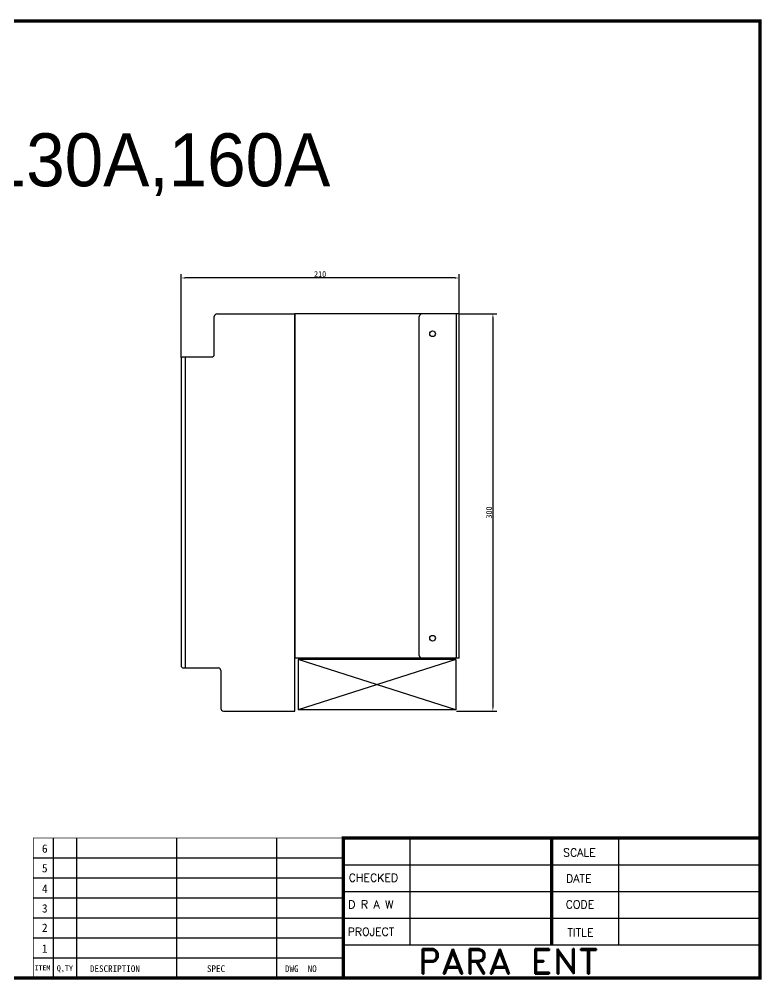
# Model space of a CAD drawing. Header units: millimetres. Extents: x 509 to 2635, y 363 to 1089.
# Drawn here: x 2073 to 2635, y 363 to 1089 of the extents above; entities that cross this region are included whole.
import ezdxf

# ---------------------------------------------------------------- set-up
doc = ezdxf.new("R2010")
doc.units = ezdxf.units.MM
doc.styles.add('ROMAND', font='romand', dxfattribs={"width": 1.1, "height": 8})
doc.styles.add('ROMANS', font='romans', dxfattribs={"height": 3})
doc.dimstyles.new('ISO-25', dxfattribs={"dimtxt": 4.5, "dimasz": 3, "dimexe": 3, "dimexo": 0.5, "dimtad": 1, "dimtxsty": 'Standard', "dimcen": 2.5, "dimclrd": 6, "dimclre": 6, "dimclrt": 1, "dimadec": 0, "dimazin": 0, "dimtfac": 1, "dimtmove": 0, "dimatfit": 3, "dimfxl": 3, "dimarcsym": 0})

# ---------------------------------------------------------------- blocks, each defined once
blk = doc.blocks.new('*D9')
at = {"color": 6, "lineweight": -2, "transparency": 16777216}
for p, q in [((2406.4, 866.01), (2434.51, 866.01)), ((2431.51, 863.01), (2431.51, 569.01)), ((2403.9, 566.01), (2434.51, 566.01))]:
    blk.add_line(p, q, dxfattribs=at)
at = {"color": 6, "transparency": 16777216}
for points in [[(2431.01, 863.01), (2432.01, 863.01), (2431.51, 866.01)], [(2431.01, 569.01), (2432.01, 569.01), (2431.51, 566.01)]]:
    blk.add_solid(points, dxfattribs=at)
at = {"layer": 'Defpoints', "color": 0, "transparency": 16777216}
for p in [(2405.9, 866.01), (2403.4, 566.01), (2431.51, 566.01)]:
    blk.add_point(p, dxfattribs=at)
at = {"color": 1, "transparency": 16777216, "insert": (2428.63, 716.01), "char_height": 4.5, "attachment_point": 5, "rotation": 90}
blk.add_mtext('300', dxfattribs=at)
blk = doc.blocks.new('*D15')
at = {"color": 6, "lineweight": -2, "transparency": 16777216}
for p, q in [((2195.9, 833.01), (2195.9, 896.18)), ((2402.9, 893.18), (2198.9, 893.18)), ((2405.9, 866.51), (2405.9, 896.18))]:
    blk.add_line(p, q, dxfattribs=at)
at = {"color": 6, "transparency": 16777216}
for points in [[(2198.9, 893.68), (2198.9, 892.68), (2195.9, 893.18)], [(2402.9, 893.68), (2402.9, 892.68), (2405.9, 893.18)]]:
    blk.add_solid(points, dxfattribs=at)
at = {"layer": 'Defpoints', "color": 0, "transparency": 16777216}
for p in [(2195.9, 893.18), (2405.9, 866.01), (2195.9, 832.51)]:
    blk.add_point(p, dxfattribs=at)
at = {"color": 1, "transparency": 16777216, "insert": (2300.9, 896.05), "char_height": 4.5, "attachment_point": 5}
blk.add_mtext('210', dxfattribs=at)

msp = doc.modelspace()

# ---------------------------------------------------------------- linework, layer by layer
at = {"ltscale": 10}
for p, q in [((2220.903, 835.511), (2220.903, 864.011)), ((2281.703, 566.011), (2281.703, 866.011)), ((2196.903, 833.511), (2195.903, 832.511)), ((2195.903, 832.511), (2195.903, 599.511)), ((2198.903, 833.511), (2198.903, 598.511)), ((2196.903, 598.511), (2195.903, 599.511)), ((2225.903, 596.511), (2225.903, 568.011))]:
    msp.add_line(p, q, dxfattribs=at)
for p, q in [((2222.903, 866.011), (2281.703, 866.011)), ((2281.903, 866.011), (2281.903, 606.011)), ((2405.903, 866.011), (2281.903, 866.011)), ((2375.903, 608.011), (2375.903, 864.011)), ((2403.903, 606.011), (2403.903, 866.011)), ((2405.903, 606.011), (2405.903, 866.011)), ((2196.903, 833.511), (2218.903, 833.511)), ((2405.903, 606.011), (2281.903, 606.011)), ((2196.903, 598.511), (2223.903, 598.511)), ((2227.903, 566.011), (2281.703, 566.011))]:
    msp.add_line(p, q)
at = {"color": 2}
for p, q in [((2403.403, 567.011), (2284.403, 605.011)), ((2403.403, 605.011), (2284.403, 567.011)), ((2403.403, 605.011), (2284.403, 605.011)), ((2284.403, 605.011), (2284.403, 567.011)), ((2403.403, 605.011), (2403.403, 567.011)), ((2403.403, 567.011), (2284.403, 567.011))]:
    msp.add_line(p, q, dxfattribs=at)
at = {"color": 5}
for p, q in [((2099.228, 470.03), (2099.228, 364.19)), ((2116.868, 470.03), (2116.868, 364.19)), ((2192.468, 470.03), (2192.468, 364.19)), ((2268.068, 470.03), (2268.068, 364.19)), ((2368.868, 389.39), (2368.868, 470.03)), ((2526.368, 470.03), (2526.368, 389.39)), ((2318.468, 454.91), (2084.108, 454.91)), ((2318.468, 449.87), (2633.468, 449.87)), ((2318.468, 439.79), (2084.108, 439.79)), ((2318.468, 429.71), (2633.468, 429.71)), ((2318.468, 424.67), (2084.108, 424.67)), ((2318.468, 409.55), (2084.108, 409.55)), ((2318.468, 409.55), (2633.468, 409.55)), ((2318.468, 394.43), (2084.108, 394.43)), ((2318.468, 389.39), (2633.468, 389.39)), ((2318.468, 379.31), (2084.108, 379.31))]:
    msp.add_line(p, q, dxfattribs=at)
at = {"color": 5, "const_width": 2.52}
for points in [[(1600.268, 364.19), (2633.468, 364.19), (2633.468, 1087.43), (1600.268, 1087.43), (1600.268, 364.19)], [(2633.468, 470.03), (2318.468, 470.03), (2318.468, 364.19)], [(2475.968, 470.03), (2475.968, 389.39)]]:
    msp.add_lwpolyline(points, dxfattribs=at)
at = {"color": 5, "ltscale": 2, "const_width": 0.504}
msp.add_lwpolyline([(2318.468, 470.03), (2084.108, 470.03), (2084.108, 364.19)], dxfattribs=at)
at = {"ltscale": 10}
for centre in [(2385.903, 851.011), (2385.903, 621.011)]:
    msp.add_circle(centre, 2.15, dxfattribs=at)
for centre, start, end in [((2222.903, 864.011), 90, 180), ((2377.903, 864.011), 90, 180), ((2377.903, 608.011), 180, 270), ((2227.903, 568.011), 180, 270)]:
    msp.add_arc(centre, 2, start, end)
for centre, start, end in [((2218.903, 835.511), 270, 0), ((2223.903, 596.511), 0, 90)]:
    msp.add_arc(centre, 2, start, end, dxfattribs=at)

# ---------------------------------------------------------------- texts
at = {"color": 5, "style": 'ROMANS'}
for s, p in [('SCALE', (2484.582, 456.014)), ('CHECKED', (2322.534, 437.043)), ('DATE', (2486.841, 436.385)), ('D R A W', (2322.123, 416.815)), ('CODE', (2486.534, 416.863)), ('PROJECT', (2321.719, 396.249)), ('TITLE', (2487.821, 395.664))]:
    msp.add_text(s, height=6.048, dxfattribs=at).set_placement(p)
at = {"color": 5, "style": 'ROMAND', "width": 1.1}
msp.add_text('PARA ENT', height=18.816, dxfattribs=at).set_placement((2374.712, 367.435))
at = {"insert": (1898.393, 1002.471), "char_height": 40, "width": 530.34033, "attachment_point": 1}
msp.add_mtext('{\\fGulim|b0|i0|c129|p50;100A, 130A,160A}', dxfattribs=at)
at = {"color": 5, "attachment_point": 1}
for s, insert, char_height, width in [('6', (2090.678, 465.227), 6.3, 8.29962), ('5', (2090.678, 450.399), 6.3, 8.29962), ('4', (2090.678, 434.864), 6.3, 8.29962), ('3', (2090.678, 420.035), 6.3, 8.29962), ('2', (2090.678, 405.383), 6.3, 8.29962), ('1', (2090.678, 389.672), 6.3, 8.29962), ('ITEM', (2085.158, 373.844), 3.78, 5.04), ('Q,TY', (2101.9, 373.844), 4.284, 12.6), ('DESCRIPTION', (2126.971, 373.844), 5.04, 25.2), ('SPEC', (2215.404, 373.844), 5.04, 25.2), ('DWG  NO', (2274.374, 373.844), 5.04, 37.8)]:
    msp.add_mtext(s, dxfattribs=dict(at, insert=insert, char_height=char_height, width=width))

# ---------------------------------------------------------------- dimensions: what is measured, and where the dimension line sits
dim = msp.add_linear_dim(base=(2195.903, 893.176), p1=(2405.903, 866.011), p2=(2195.903, 832.511), dimstyle='ISO-25')
dim.commit()
dim.dimension.update_dxf_attribs({"geometry": '*D15', "text_midpoint": (2300.903, 896.051)})
dim = msp.add_linear_dim(base=(2431.509, 566.011), p1=(2405.903, 866.011), p2=(2403.403, 566.011), angle=90, dimstyle='ISO-25')
dim.commit()
dim.dimension.update_dxf_attribs({"geometry": '*D9', "text_midpoint": (2428.634, 716.011)})

doc.saveas('drawing.dxf')
